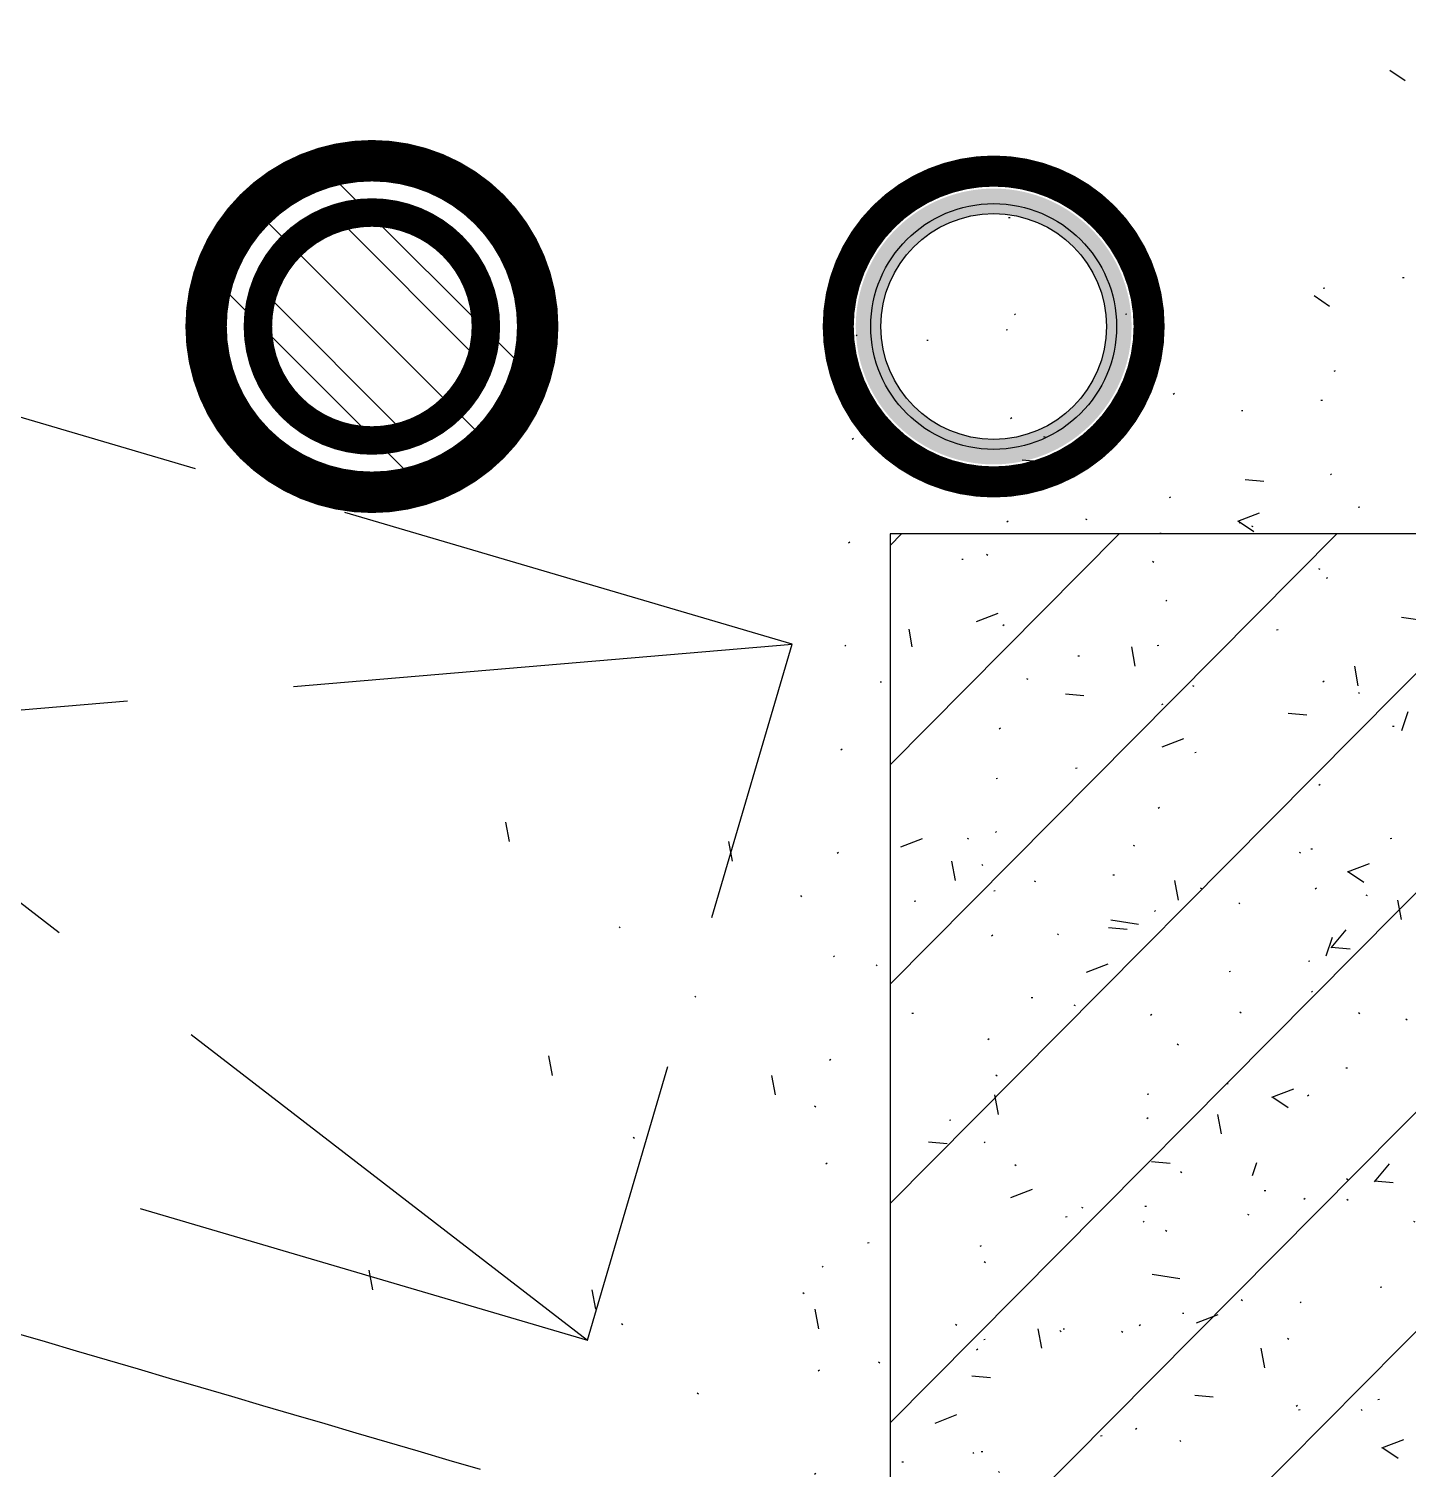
# Model space of a CAD drawing. Header units: inches. Extents: x 0 to 1813292486, y 0 to 3473589894.
# Drawn here: x 600447120 to 600447786, y 3473222587 to 3473223281 of the extents above; entities that cross this region are included whole.
import ezdxf
from ezdxf.enums import TextEntityAlignment as Align
from ezdxf.xclip import XClip

# ---------------------------------------------------------------- set-up
doc = ezdxf.new("R2010")
doc.units = ezdxf.units.IN
doc.header["$LTSCALE"] = 1000
doc.header["$MEASUREMENT"] = 0
doc.header["$XCLIPFRAME"] = 2
doc.linetypes.add('AX-MALL-WALL-P02-QT$0$DASH', pattern=[0.35, 0.25, -0.1])
for name, color, linetype in [('A-Anno-Note', 241, 'Continuous'), ('AX-MALL-P02-200$0$A-Anno-Note', 241, 'Continuous'), ('AX-MALL-WALL-P02$0$A-Anno-Note', 241, 'Continuous'), ('AX-MALL-WALL-P02-QT$0$A-Curt', 151, 'Continuous'), ('AX-MALL-WALL-P02-QT$0$A-Detl-Fine', 152, 'Continuous'), ('AX-MALL-WALL-P02-QT$0$A-Detl-Patt', 8, 'Continuous'), ('AX-MALL-WALL-P02-QT$0$A-Detl-Thin', 131, 'Continuous'), ('AX-MALL-WALL-P02-QT$0$A-Fixt', 81, 'Continuous'), ('AX-MALL-WALL-P02-QT$0$A-Hdrl', 31, 'Continuous'), ('PX-MALL-P02-LG$0$P-Airr-Pipe', 140, 'Continuous'), ('PX-MALL-P02-LG$0$P-Drain-Fldr', 4, 'Continuous'), ('PX-MALL-P02-LG$0$P-Drain-Fldr-ARCH', 161, 'Continuous'), ('PX-MALL-P02-LG$0$P-Drain-Fldr-W100', 4, 'Continuous'), ('PX-MALL-P02-LG$0$P-Drain-Fldr-W50', 4, 'Continuous'), ('PX-MALL-P02-LG$0$P-Pipe-Risr', 7, 'Continuous'), ('PX-MALL-P02-LG$0$P-Pipe-Risr-Arch', 6, 'Continuous'), ('PX-MALL-P02-LG$0$P-Pipe-Risr-W100', 6, 'Continuous'), ('PX-MALL-P02-LG$0$P-Pipe-Risr-W50', 6, 'Continuous'), ('SX-MALL-WALL-L-1F~2F$0$S-COLU', 30, 'Continuous'), ('SX-MALL-WALL-L-1F~2F$0$S-PATT-WALL', 83, 'Continuous')]:
    doc.layers.add(name, color=color, linetype=linetype)
doc.styles.add('PX-MALL-P02-LG$0$jzfz', font='gbenor.shx', dxfattribs={"bigfont": 'gbcbig.shx'})

# ---------------------------------------------------------------- blocks, each defined once
blk = doc.blocks.new('AX-MALL-WALL-P02-QT$0$JB-AC(O)-Hide')
for p, q in [((150, 174.9999999999709), (-150, 174.9999999999709)), ((450, 174.9999999999709), (225.0000000000582, 174.9999999999709)), ((225.0000000000582, 87.5), (450, 174.9999999999709)), ((450, 37.4999999999709), (450, 174.9999999999709)), ((0, -2.91038304567337e-11), (150, 58.33333333331393)), ((0, 0), (150, -58.33333333337214)), ((450, -175.0000000000291), (450, -37.5000000000291)), ((225.0000000000582, -87.50000000005821), (450, -175.0000000000291)), ((225.0000000000582, -175.0000000000291), (450, -175.0000000000291))]:
    blk.add_line(p, q)
blk = doc.blocks.new('AX-MALL-WALL-P02-QT$0$tj')
at = {"layer": 'AX-MALL-WALL-P02-QT$0$A-Detl-Patt'}
h = blk.add_hatch(dxfattribs=at)
h.set_pattern_fill('STEEL', color=256, scale=100.0000000000001, angle=50.43183869082386)
h.set_pattern_definition([(75.00000000004839, (-14278.19445574284, 156289.8254051208), (-153.3407249234246, 41.08752340989569), []), (75.00000000004839, (-14317.88195610046, 156358.5661673546), (-153.3407249234246, 41.08752340989569), [])])
edge = h.paths.add_edge_path()
edge.add_line((88101.273016572, 47666.64152574539), (87883.93542659283, 47459.84604215622))
edge.add_line((87883.93542659283, 47459.84604215622), (91571.54751467705, 43584.64122533798))
edge.add_arc((262949.389629302, 558937.705083496), 543101.4133620498, 251.6057364187558, 260.0288666978238)
edge.add_arc((172180.8466627672, -2862.146247219684), 27099.9982179492, 64.7128659603706, 96.9316049602786, ccw=False)
edge.add_arc((262948.9730309481, 558936.3205539446), 543099.9677998082, 261.6155114784545, 271.7251478115656)
edge.add_line((279298.9759148359, 16082.51663446426), (279298.9759315252, 16382.65274763107))
edge.add_arc((262948.9742454757, 558936.3204835369), 542799.9676941936, 261.62020364125146, 271.7261014454634, ccw=False)
edge.add_arc((172180.8456921196, -2862.14609140989), 27400.00151046549, 64.80631838577902, 96.83815911678944)
edge.add_arc((262949.394896181, 558937.7037490648), 542801.4137571028, 251.6136389015772, 260.02417327084333, ccw=False)
edge.add_line((91737.26096642017, 43845.69257831573), (88101.273016572, 47666.64152574539))
at = {"layer": 'AX-MALL-WALL-P02-QT$0$A-Detl-Fine'}
blk.add_arc((262949.3896243572, 558937.7050833702), 543901.4133599502, 251.5035459811555, 255.290453772469, dxfattribs=at)
at = {"layer": 'AX-MALL-WALL-P02-QT$0$A-Detl-Patt'}
blk.add_lwpolyline([(88103.03003954887, 47737.33037519455), (87813.24658572674, 47461.60306501389), (91543.92713344097, 43541.13421487808, 0.03677856867194786), (168908.9495433569, 23989.2463850975, -0.1416543586965341), (183742.0972260237, 21592.70785188675, 0.04416604653312874), (279348.9759123325, 16034.00206041336), (279348.9759345055, 16434.18465709686, -0.04414427716130016), (183859.0483468771, 21979.79425859451, 0.1405450684183163), (168919.8474783897, 24393.46752309799, -0.03670519880877311), (91764.87840116024, 43889.20268630981), (88103.03007543087, 47737.33033752441)], format="xyb", dxfattribs=at)
blk.add_lwpolyline([(88101.273016572, 47666.64152574539), (87883.93542659283, 47459.84604215622), (91571.54751467705, 43584.64122533798, 0.0367693963449814), (168910.2986617088, 24039.77597379684, -0.1415142461245126), (183756.7420067787, 21641.08926153183, 0.04414024362697595), (279298.9759148359, 16082.51663446426), (279298.9759315252, 16382.65274763107, -0.04412389944666065), (183844.4648458958, 21931.40288829803, 0.1406825130026793), (168918.4574091434, 24342.94360637665, -0.03671436212623864), (91737.26096642017, 43845.69257831573)], format="xyb", close=True, dxfattribs=at)
at = {"layer": 'AX-MALL-WALL-P02-QT$0$A-Detl-Patt', "linetype": 'AX-MALL-WALL-P02-QT$0$DASH'}
blk.add_arc((262949.3896243572, 558937.7050833702), 543701.4133599502, 251.503420721229, 255.290453772469, dxfattribs=at)
at = {"layer": 'AX-MALL-WALL-P02-QT$0$A-Detl-Thin'}
blk.add_arc((262949.3896243572, 558937.7050833702), 543301.4133599502, 251.5031615339801, 255.290453772469, dxfattribs=at)
at = {"layer": 'AX-MALL-WALL-P02-QT$0$A-Hdrl', "ltscale": 6}
for radius, start in [(543501.4133599502, 251.5032867938467), (543601.4133599502, 251.5033537575453)]:
    blk.add_arc((262949.3896243572, 558937.7050833702), radius, start, 255.290453772469, dxfattribs=at)
blk = doc.blocks.new('SX-MALL-WALL-L-1F~2F')
at = {"layer": 'SX-MALL-WALL-L-1F~2F$0$S-PATT-WALL'}
h = blk.add_hatch(dxfattribs=at)
h.set_pattern_fill('钢筋混凝土', color=256, scale=15, pattern_type=2)
h.set_pattern_definition([(24.56816131876918, (600332813.6066548, 3473133793.88117), (-31.18316060756021, 68.21004687377882), []), (29.56816131876925, (600332813.6066548, 3473133793.88117), (97.53445422577846, -46.37920049590846), [11.25, -123.75]), (334.5681613187692, (600332813.6066548, 3473133793.88117), (19.88439775835759, 112.9961142864107), [9, -99]), (80.01956131876923, (600332821.7345259, 3473133790.016238), (117.4189029535321, 66.61682170576017), [9.5610285, -105.1713168]), (25.75236131876919, (600332824.0794398, 3473133821.993814), (141.3476152674957, -79.15081590010527), [16.87499999999949, -185.6249999999959]), (76.20376131876925, (600332835.8584034, 3473133815.397906), (182.3878362713222, 87.98253900728311), [14.3415432, -157.75695]), (330.7523613187692, (600332824.0794398, 3473133821.993814), (182.387767611897, 87.98268144025062), [13.49999999999974, -148.4999999999959]), (0.5681613187692669, (600332835.5175657, 3473133809.729261), (62.82047321120105, -87.84980446922418), [11.25, -123.75]), (305.5681613187692, (600332835.5175657, 3473133809.729261), (72.17288940056439, 89.18848105901375), [9, -99]), (51.01956131876926, (600332840.7526004, 3473133802.408441), (134.9933625470349, 1.33857134020591), [9.5610285, -105.1713168]), (17.06816131876921, (600332813.6066548, 3473133793.88117), (19.14085714793764, 46.15589493924091), [0.75, -97.8, 0.75, -100.5, 0.75, -99.375]), (347.0681613187692, (600332813.6066548, 3473133793.88117), (57.63084699394109, 41.66442757030211), [0.75, -57.3, 0.75, -95.55, 0.75, -37.875]), (307.0681613187692, (600332782.2610563, 3473133805.558325), (73.85474001336534, -31.12342331039777), [0.75, -37.5, 0.75, -117, 0.75, -155.25]), (297.0681613187692, (600332768.2047341, 3473133810.794718), (87.2164167648191, -16.46683781742514), [0.75, -48.75, 0.75, -77.69999999999999, 0.75, -110.25])])
h.paths.add_polyline_path([(600263358.0994669, 3473127461.764728), (600263602.464449, 3473128117.72643), (600262946.5027462, 3473128362.091412), (600262702.1377641, 3473127706.129709)])
at = {"layer": 'SX-MALL-WALL-L-1F~2F$0$S-COLU'}
blk.add_lwpolyline([(600263358.0994669, 3473127461.764728), (600263602.464449, 3473128117.72643), (600262946.5027462, 3473128362.091412), (600262702.1377641, 3473127706.129709)], close=True, dxfattribs=at)
blk = doc.blocks.new('SX-MALL-WALL-L-2F~3F')
ref = blk.add_blockref('SX-MALL-WALL-L-1F~2F', (0, 0))
XClip(ref).set_block_clipping_path([(600349769.7341375, 3473074679.418533), (600357001.7302529, 3473071985.287766), (600356499.8725733, 3473070638.124951), (600359302.5086629, 3473069594.060767), (600362345.1765132, 3473077761.653201), (600381551.4312518, 3473070606.759726), (600391553.7259278, 3473066880.611454), (600387749.827644, 3473056669.608357), (600391632.1759799, 3473055223.319679), (600395635.5522461, 3473065969.791956), (600406982.2408491, 3473061742.817497), (600403058.8006672, 3473051210.921831), (600412723.2437257, 3473047610.6332), (600445093.3740637, 3473134503.466942), (600393055.2444371, 3473153889.197227), (600387463.4997383, 3473138878.984498), (600380158.3525343, 3473141600.366193), (600382830.751978, 3473148774.027779), (600388210.8522022, 3473146769.782572), (600390696.2253517, 3473153441.399696), (600277474.697425, 3473195619.741203), (600273446.9822528, 3473184807.934726), (600257129.111771, 3473190886.82031), (600241575.9633431, 3473149136.690594), (600258197.8999482, 3473142944.531458), (600255239.7303221, 3473135003.762026), (600263182.3271956, 3473132044.911624), (600260741.6763649, 3473125493.34496), (600269350.4970673, 3473122286.306632), (600271511.1407766, 3473128086.235537), (600286270.1853781, 3473122588.058336), (600284109.5416689, 3473116788.129431), (600282580.7823727, 3473112684.400902), (600291840.7574171, 3473109234.788475), (600290827.7957876, 3473106515.642598), (600293360.405141, 3473105572.171298), (600294731.2544166, 3473109252.0137), (600323175.4764534, 3473098655.706329), (600321336.3302773, 3473093718.790065), (600344750.773286, 3473084996.222976), (600341987.4689643, 3473077578.540671), (600344583.6790427, 3473076611.376234), (600346015.5062013, 3473080454.904757), (600351201.5612961, 3473078522.947055)])
blk = doc.blocks.new('SX-MALL-WALL-2F~3F')
blk.add_blockref('SX-MALL-WALL-L-2F~3F', (0, 0))
blk = doc.blocks.new('AX-MALL-WALL-P02-QT')
at = {"layer": 'AX-MALL-WALL-P02-QT$0$A-Curt'}
for centre, radius, start, end in [((600585645.8056198, 3473560475.397836), 539800.1051056428, 233.1350488077479, 233.241184683284), ((600585645.8056724, 3473560475.397861), 539866.7718243048, 233.1350383190953, 233.2411846804363), ((600585645.8056875, 3473560475.397917), 539933.4385448971, 233.135027838113, 233.2411846826794), ((600585645.805636, 3473560475.397965), 540000.105219735, 233.1350173648898, 233.241184690112)]:
    blk.add_arc(centre, radius, start, end, dxfattribs=at)
at = {"layer": 'AX-MALL-WALL-P02-QT$0$A-Detl-Thin'}
blk.add_blockref('SX-MALL-WALL-2F~3F', (0, 0), dxfattribs=at)
at = {"layer": 'AX-MALL-WALL-P02-QT$0$A-Detl-Thin', "rotation": 339.5681613091762}
blk.add_blockref('AX-MALL-WALL-P02-QT$0$tj', (600144118.6961328, 3473128496.287411), dxfattribs=at)
at = {"layer": 'AX-MALL-WALL-P02-QT$0$A-Fixt', "rotation": 323.1801028752474}
blk.add_blockref('AX-MALL-WALL-P02-QT$0$JB-AC(O)-Hide', (600262418.5458231, 3473128458.265606), dxfattribs=at)
blk = doc.blocks.new('AX-MALL-WALL-P02')
at = {"layer": 'AX-MALL-WALL-P02$0$A-Anno-Note'}
blk.add_blockref('AX-MALL-WALL-P02-QT', (0, 0), dxfattribs=at)
blk = doc.blocks.new('PX-MALL-P02-LG$0$P-Risr')
at = {"layer": 'PX-MALL-P02-LG$0$P-Pipe-Risr-W50'}
h = blk.add_hatch(color=0, dxfattribs=at)
edge = h.paths.add_edge_path()
edge.add_ellipse((0, 0), major_axis=(47.05795628796547, 47.05795628796547), ratio=0.9999999999999695, start_angle=225.0000000000009, end_angle=405.0000000000009, ccw=False)
edge.add_ellipse((0, 0), major_axis=(47.05795628796764, 47.05795628796764), ratio=0.9999999999998785, start_angle=133.9675974886221, end_angle=225.0000000000035, ccw=False)
edge.add_line((-66.53919663240958, 1.199087783927098), (-54.4367953546693, 1.199087783927098))
edge.add_ellipse((0, 0), major_axis=(-38.50196423560672, 38.50196423560672), ratio=0.9999999999999859, start_angle=43.73814098242129, end_angle=134.9999999999996)
edge.add_ellipse((0, 0), major_axis=(38.50196423561096, 38.50196423561096), ratio=0.9999999999998216, start_angle=225.0000000000051, end_angle=405.0000000000051)
edge.add_ellipse((0, 0), major_axis=(38.50196423560679, 38.50196423560679), ratio=0.9999999999999831, start_angle=45.00000000000048, end_angle=133.7381409824204)
edge.add_line((-54.43679535467527, 1.199087783927098), (-66.53919663241555, 1.199087783927098))
edge.add_ellipse((0, 0), major_axis=(-47.05795628796762, 47.05795628796762), ratio=0.9999999999998742, start_angle=-45.00000000000358, end_angle=43.967597488629224, ccw=False)
at = {"layer": 'PX-MALL-P02-LG$0$P-Pipe-Risr-Arch', "ltscale": 0.7}
blk.add_circle((0, 0), 59.29000000000001, dxfattribs=at)
at = {"layer": 'PX-MALL-P02-LG$0$P-Pipe-Risr-W100', "color": 0, "const_width": 15}
blk.add_lwpolyline([(-75, 0, 1), (75, 0, 1)], format="xyb", close=True, dxfattribs=at)
at = {"layer": 'PX-MALL-P02-LG$0$P-Pipe-Risr-W50'}
blk.add_circle((0, 0), 54.45000000000001, dxfattribs=at)
at = {"layer": 'PX-MALL-P02-LG$0$P-Pipe-Risr', "style": 'PX-MALL-P02-LG$0$jzfz', "width": 0.6, "flags": 1}
for tag, p in [('SYS-MARK', (0.3310501334344735, -45.65933377496549)), ('RANGE', (0.3337570973526454, -45.67887874227017))]:
    blk.add_attdef(tag, text='', height=0.015625, dxfattribs=at).set_placement(p, align=Align.MIDDLE)
blk = doc.blocks.new('PX-MALL-P02-LG$0$A$C5A9C1854')
at = {"layer": 'PX-MALL-P02-LG$0$P-Drain-Fldr-W50', "ltscale": 0.7}
for p, q in [((52.36634142632829, -16.81565596791916), (-16.81565596786095, 52.36634142627008)), ((38.89087296527578, -38.89087296521757), (-38.89087296527578, 38.89087296521757)), ((16.81565596797736, -52.36634142627008), (-52.36634142621187, 16.81565596791916))]:
    blk.add_line(p, q, dxfattribs=at)
at = {"layer": 'PX-MALL-P02-LG$0$P-Drain-Fldr-W50', "ltscale": 0.7, "const_width": 13.75}
blk.add_lwpolyline([(-54.99999999994179, 0, 1), (55.00000000005821, 0, 1)], format="xyb", close=True, dxfattribs=at)
blk = doc.blocks.new('PX-MALL-P02-LG$0$A$C7D2520B3')
at = {"layer": 'PX-MALL-P02-LG$0$P-Drain-Fldr', "ltscale": 0.7}
for p, q in [((78.54951213949244, -25.22348395187873), (-25.22348395179142, 78.54951213940512)), ((58.33630944791366, -58.33630944788456), (-58.33630944791366, 58.33630944788456)), ((25.22348395196605, -78.54951213940512), (-78.54951213931781, 25.22348395187873))]:
    blk.add_line(p, q, dxfattribs=at)
at = {"layer": 'PX-MALL-P02-LG$0$P-Drain-Fldr', "ltscale": 0.7, "const_width": 20}
blk.add_lwpolyline([(5.820766091346741e-11, -80, 1), (5.820766091346741e-11, 80, 1)], format="xyb", close=True, dxfattribs=at)
blk = doc.blocks.new('PX-MALL-P02-LG$0$A$C2257314B')
at = {"layer": 'PX-MALL-P02-LG$0$P-Drain-Fldr-ARCH', "ltscale": 0.7}
for p, q in [((52.36634142632829, -16.81565596791916), (-16.81565596786095, 52.36634142627008)), ((38.89087296527578, -38.89087296521757), (-38.89087296527578, 38.89087296521757)), ((16.81565596797736, -52.36634142627008), (-52.36634142621187, 16.81565596791916))]:
    blk.add_line(p, q, dxfattribs=at)
for start, end in [(0, 180), (180, 0)]:
    blk.add_arc((5.820766091346741e-11, -1.77635683940025e-15), 55, start, end, dxfattribs=at)
blk = doc.blocks.new('PX-MALL-P02-LG$0$P-Drain-Fldr')
blk.add_blockref('PX-MALL-P02-LG$0$A$C2257314B', (0, 0))
at = {"layer": 'PX-MALL-P02-LG$0$P-Drain-Fldr-W100'}
blk.add_blockref('PX-MALL-P02-LG$0$A$C7D2520B3', (0, 0), dxfattribs=at)
at = {"layer": 'PX-MALL-P02-LG$0$P-Drain-Fldr-W50'}
blk.add_blockref('PX-MALL-P02-LG$0$A$C5A9C1854', (0, 0), dxfattribs=at)
blk = doc.blocks.new('PX-MALL-P02-LG')
at = {"layer": 'PX-MALL-P02-LG$0$P-Airr-Pipe', "rotation": 249.5681613098699}
blk.add_blockref('PX-MALL-P02-LG$0$P-Risr', (600263028.2664363, 3473128438.345585), dxfattribs=at)
at = {"layer": 'PX-MALL-P02-LG$0$P-Drain-Fldr', "rotation": 339.5681613098699}
blk.add_blockref('PX-MALL-P02-LG$0$P-Drain-Fldr', (600262747.1399916, 3473128543.073434), dxfattribs=at)
blk = doc.blocks.new('AX-MALL-P02-200')
at = {"layer": 'AX-MALL-P02-200$0$A-Anno-Note'}
blk.add_blockref('AX-MALL-WALL-P02', (0, 0), dxfattribs=at)
blk.add_blockref('PX-MALL-P02-LG', (0, 0), dxfattribs=at)

msp = doc.modelspace()

# ---------------------------------------------------------------- block references
at = {"layer": 'A-Anno-Note', "rotation": 20.43183869077545}
msp.add_blockref('AX-MALL-P02-200', (1250392458.527329, 9048125.682563305), dxfattribs=at)

doc.saveas('drawing.dxf')
